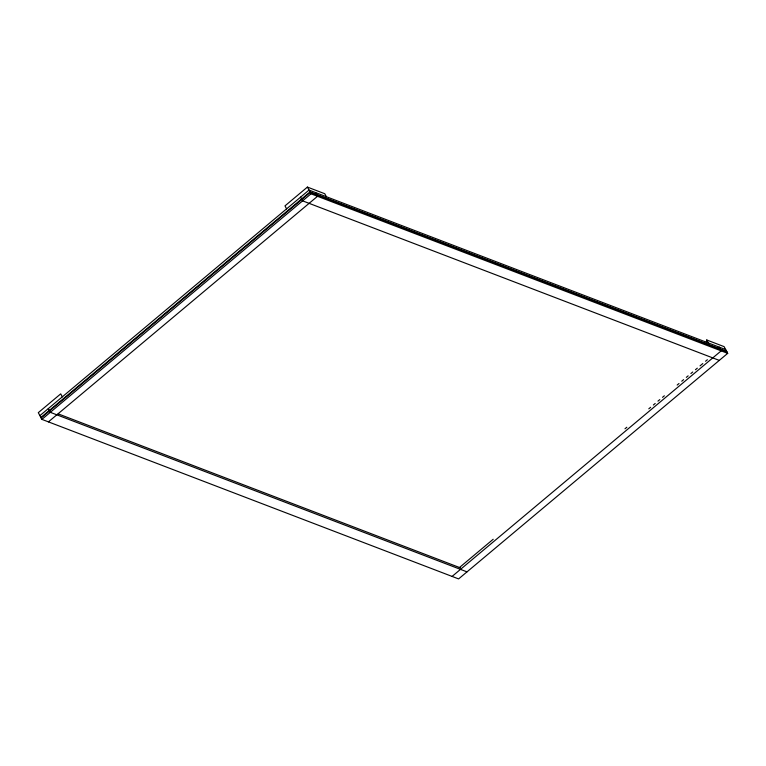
<?xml version="1.0" encoding="UTF-8"?>
<svg xmlns="http://www.w3.org/2000/svg" width="766" height="766" viewBox="0 0 766 766"><rect width="100%" height="100%" fill="white"/><g stroke="black" fill="none" stroke-linecap="round" stroke-linejoin="round"><path stroke-width="1.15" d="M706.271 342.287L706.731 339.98L724.1 346.625L727.7 353.346L458.595 578.914L41.9 419.375L38.3 412.654L60.725 393.858L62.324 396.845M326.373 196.718L324.774 193.731L307.405 187.086L284.981 205.882L286.589 208.869M39.899 415.641L309.014 190.073L725.699 349.612M40.904 417.508L310.01 191.94L726.695 351.479M41.153 417.977L310.259 192.4L726.953 351.939M41.9 419.375L311.015 193.808L727.7 353.346M48.411 421.875L317.526 196.297L315.525 192.563M459.313 567.654L493.189 539.264M624.989 428.778L626.827 427.246M648.792 408.833L650.621 407.292M653.369 404.994L655.198 403.462M657.946 401.154L659.775 399.622M662.523 397.324L664.352 395.783M677.163 385.049L679.002 383.507M681.74 381.209L683.578 379.677M686.317 377.37L688.155 375.838M690.894 373.54L692.732 371.998M695.471 369.7L697.309 368.168M700.047 365.861L702.795 363.563M705.543 361.255L707.372 359.723M452.084 576.425L721.189 350.847L719.188 347.113M719.293 360.393L302.599 200.855L300.598 197.121M58.245 413.879L460.414 567.865M467.001 571.867L50.317 412.328L48.315 408.594M706.731 339.98L708.339 342.957M307.405 187.086L311.015 193.808"/></g></svg>
